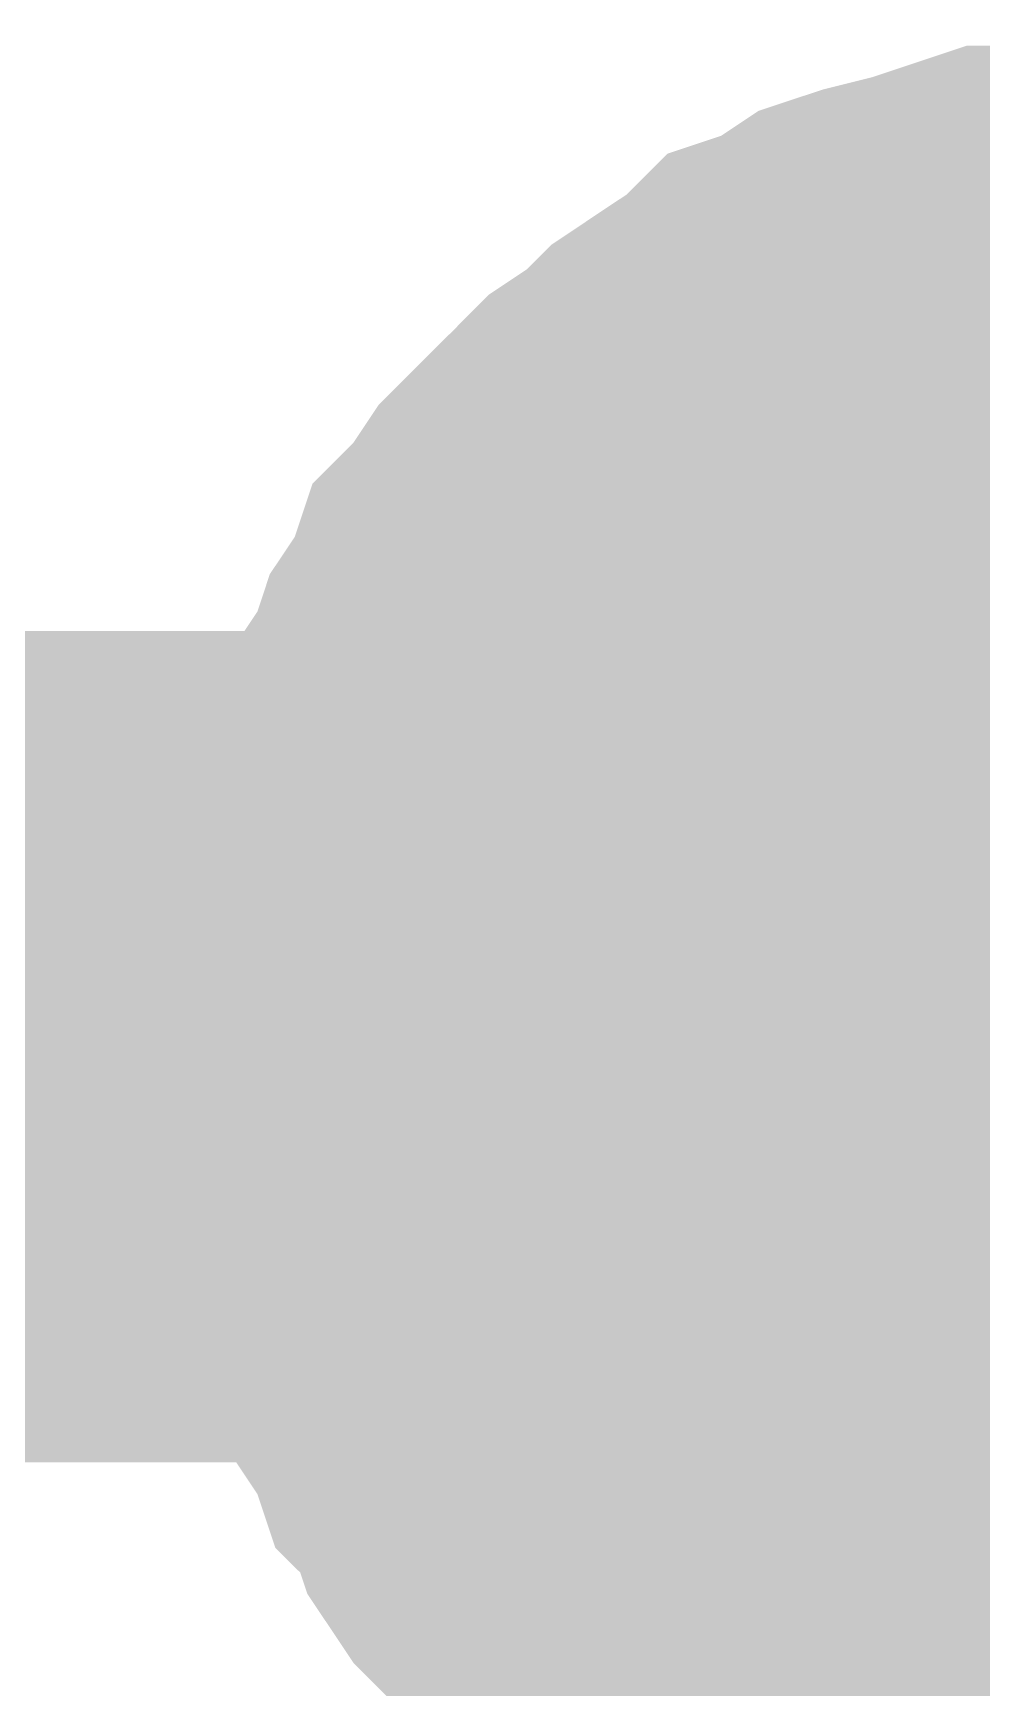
# Model space of a CAD drawing. Header units: inches. Extents: x 0 to 841, y 0 to 594.
# Drawn here: x 111.502 to 112.357, y 364.417 to 365.909 of the extents above; entities that cross this region are included whole.
import ezdxf

# ---------------------------------------------------------------- set-up
doc = ezdxf.new("R2010")
doc.units = ezdxf.units.IN
doc.layers.add('Sheet', color=255, linetype='Continuous')

msp = doc.modelspace()

# ---------------------------------------------------------------- linework, layer by layer
at = {"layer": 'Sheet'}
for points in [[(111.7613, 364.9951, 0.2997, 0.2997, 0), (111.7613, 365.0288, 0.2997, 0.2997, 0), (111.7613, 365.0737, 0.2997, 0.2997, 0), (111.7725, 365.1074, 0.2997, 0.2997, 0), (111.7725, 365.1523, 0.2997, 0.2997, 0), (111.7837, 365.186, 0.2997, 0.2997, 0), (111.795, 365.2197, 0.2997, 0.2997, 0), (111.8062, 365.2534, 0.2997, 0.2997, 0), (111.8174, 365.2871, 0.2997, 0.2997, 0), (111.8399, 365.3208, 0.2997, 0.2997, 0), (111.8511, 365.3545, 0.2997, 0.2997, 0), (111.8736, 365.3882, 0.2997, 0.2997, 0), (111.8848, 365.4218, 0.2997, 0.2997, 0), (111.9073, 365.4443, 0.2997, 0.2997, 0), (111.9297, 365.478, 0.2997, 0.2997, 0), (111.9634, 365.5117, 0.2997, 0.2997, 0), (111.9859, 365.5341, 0.2997, 0.2997, 0), (112.0083, 365.5566, 0.2997, 0.2997, 0), (112.042, 365.5791, 0.2997, 0.2997, 0), (112.0645, 365.6015, 0.2997, 0.2997, 0), (112.0981, 365.624, 0.2997, 0.2997, 0), (112.1318, 365.6464, 0.2997, 0.2997, 0), (112.1543, 365.6689, 0.2997, 0.2997, 0), (112.188, 365.6801, 0.2997, 0.2997, 0), (112.2217, 365.7026, 0.2997, 0.2997, 0), (112.2554, 365.7138, 0.2997, 0.2997, 0), (112.3003, 365.725, 0.2997, 0.2997, 0), (112.334, 365.7363, 0.2997, 0.2997, 0), (112.3676, 365.7475, 0.2997, 0.2997, 0), (112.4126, 365.7475, 0.2997, 0.2997, 0), (112.4462, 365.7587, 0.2997, 0.2997, 0), (112.4799, 365.7587, 0.2997, 0.2997, 0), (112.5248, 365.7587, 0.2997, 0.2997, 0)], [(111.7613, 364.9951, 0.2997, 0.2997, 0), (111.7613, 365.0288, 0.2997, 0.2997, 0), (111.7613, 365.0737, 0.2997, 0.2997, 0), (111.7725, 365.1074, 0.2997, 0.2997, 0), (111.7725, 365.1523, 0.2997, 0.2997, 0), (111.7837, 365.186, 0.2997, 0.2997, 0), (111.795, 365.2197, 0.2997, 0.2997, 0), (111.8062, 365.2534, 0.2997, 0.2997, 0), (111.8174, 365.2871, 0.2997, 0.2997, 0), (111.8399, 365.3208, 0.2997, 0.2997, 0), (111.8511, 365.3545, 0.2997, 0.2997, 0), (111.8736, 365.3882, 0.2997, 0.2997, 0), (111.8848, 365.4218, 0.2997, 0.2997, 0), (111.9073, 365.4443, 0.2997, 0.2997, 0), (111.9297, 365.478, 0.2997, 0.2997, 0), (111.9634, 365.5117, 0.2997, 0.2997, 0), (111.9859, 365.5341, 0.2997, 0.2997, 0), (112.0083, 365.5566, 0.2997, 0.2997, 0), (112.042, 365.5791, 0.2997, 0.2997, 0), (112.0645, 365.6015, 0.2997, 0.2997, 0), (112.0981, 365.624, 0.2997, 0.2997, 0), (112.1318, 365.6464, 0.2997, 0.2997, 0), (112.1543, 365.6689, 0.2997, 0.2997, 0), (112.188, 365.6801, 0.2997, 0.2997, 0), (112.2217, 365.7026, 0.2997, 0.2997, 0), (112.2554, 365.7138, 0.2997, 0.2997, 0), (112.3003, 365.725, 0.2997, 0.2997, 0), (112.334, 365.7363, 0.2997, 0.2997, 0), (112.3676, 365.7475, 0.2997, 0.2997, 0), (112.4126, 365.7475, 0.2997, 0.2997, 0), (112.4462, 365.7587, 0.2997, 0.2997, 0), (112.4799, 365.7587, 0.2997, 0.2997, 0), (112.5248, 365.7587, 0.2997, 0.2997, 0)], [(111.7613, 364.9951, 0.2997, 0.2997, 0), (111.7613, 365.0288, 0.2997, 0.2997, 0), (111.7613, 365.0737, 0.2997, 0.2997, 0), (111.7725, 365.1074, 0.2997, 0.2997, 0), (111.7725, 365.1523, 0.2997, 0.2997, 0), (111.7837, 365.186, 0.2997, 0.2997, 0), (111.795, 365.2197, 0.2997, 0.2997, 0), (111.8062, 365.2534, 0.2997, 0.2997, 0), (111.8174, 365.2871, 0.2997, 0.2997, 0), (111.8399, 365.3208, 0.2997, 0.2997, 0), (111.8511, 365.3545, 0.2997, 0.2997, 0), (111.8736, 365.3882, 0.2997, 0.2997, 0), (111.8848, 365.4218, 0.2997, 0.2997, 0), (111.9073, 365.4443, 0.2997, 0.2997, 0), (111.9297, 365.478, 0.2997, 0.2997, 0), (111.9634, 365.5117, 0.2997, 0.2997, 0), (111.9859, 365.5341, 0.2997, 0.2997, 0), (112.0083, 365.5566, 0.2997, 0.2997, 0), (112.042, 365.5791, 0.2997, 0.2997, 0), (112.0645, 365.6015, 0.2997, 0.2997, 0), (112.0981, 365.624, 0.2997, 0.2997, 0), (112.1318, 365.6464, 0.2997, 0.2997, 0), (112.1543, 365.6689, 0.2997, 0.2997, 0), (112.188, 365.6801, 0.2997, 0.2997, 0), (112.2217, 365.7026, 0.2997, 0.2997, 0), (112.2554, 365.7138, 0.2997, 0.2997, 0), (112.3003, 365.725, 0.2997, 0.2997, 0), (112.334, 365.7363, 0.2997, 0.2997, 0), (112.3676, 365.7475, 0.2997, 0.2997, 0), (112.4126, 365.7475, 0.2997, 0.2997, 0), (112.4462, 365.7587, 0.2997, 0.2997, 0), (112.4799, 365.7587, 0.2997, 0.2997, 0), (112.5248, 365.7587, 0.2997, 0.2997, 0)], [(111.7613, 364.9951, 0.0991, 0.0991, 0), (111.7613, 365.0288, 0.0991, 0.0991, 0), (111.7613, 365.0737, 0.0991, 0.0991, 0), (111.7725, 365.1074, 0.0991, 0.0991, 0), (111.7725, 365.1523, 0.0991, 0.0991, 0), (111.7837, 365.186, 0.0991, 0.0991, 0), (111.795, 365.2197, 0.0991, 0.0991, 0), (111.8062, 365.2534, 0.0991, 0.0991, 0), (111.8174, 365.2871, 0.0991, 0.0991, 0), (111.8399, 365.3208, 0.0991, 0.0991, 0), (111.8511, 365.3545, 0.0991, 0.0991, 0), (111.8736, 365.3882, 0.0991, 0.0991, 0), (111.8848, 365.4218, 0.0991, 0.0991, 0), (111.9073, 365.4443, 0.0991, 0.0991, 0), (111.9297, 365.478, 0.0991, 0.0991, 0), (111.9634, 365.5117, 0.0991, 0.0991, 0), (111.9859, 365.5341, 0.0991, 0.0991, 0), (112.0083, 365.5566, 0.0991, 0.0991, 0), (112.042, 365.5791, 0.0991, 0.0991, 0), (112.0645, 365.6015, 0.0991, 0.0991, 0), (112.0981, 365.624, 0.0991, 0.0991, 0), (112.1318, 365.6464, 0.0991, 0.0991, 0), (112.1543, 365.6689, 0.0991, 0.0991, 0), (112.188, 365.6801, 0.0991, 0.0991, 0), (112.2217, 365.7026, 0.0991, 0.0991, 0), (112.2554, 365.7138, 0.0991, 0.0991, 0), (112.3003, 365.725, 0.0991, 0.0991, 0), (112.334, 365.7363, 0.0991, 0.0991, 0), (112.3676, 365.7475, 0.0991, 0.0991, 0), (112.4126, 365.7475, 0.0991, 0.0991, 0)], [(111.7613, 364.9951, 0.0991, 0.0991, 0), (111.7613, 365.0288, 0.0991, 0.0991, 0), (111.7613, 365.0737, 0.0991, 0.0991, 0), (111.7725, 365.1074, 0.0991, 0.0991, 0), (111.7725, 365.1523, 0.0991, 0.0991, 0), (111.7837, 365.186, 0.0991, 0.0991, 0), (111.795, 365.2197, 0.0991, 0.0991, 0), (111.8062, 365.2534, 0.0991, 0.0991, 0), (111.8174, 365.2871, 0.0991, 0.0991, 0), (111.8399, 365.3208, 0.0991, 0.0991, 0), (111.8511, 365.3545, 0.0991, 0.0991, 0), (111.8736, 365.3882, 0.0991, 0.0991, 0), (111.8848, 365.4218, 0.0991, 0.0991, 0), (111.9073, 365.4443, 0.0991, 0.0991, 0), (111.9297, 365.478, 0.0991, 0.0991, 0), (111.9634, 365.5117, 0.0991, 0.0991, 0), (111.9859, 365.5341, 0.0991, 0.0991, 0), (112.0083, 365.5566, 0.0991, 0.0991, 0), (112.042, 365.5791, 0.0991, 0.0991, 0), (112.0645, 365.6015, 0.0991, 0.0991, 0), (112.0981, 365.624, 0.0991, 0.0991, 0), (112.1318, 365.6464, 0.0991, 0.0991, 0), (112.1543, 365.6689, 0.0991, 0.0991, 0), (112.188, 365.6801, 0.0991, 0.0991, 0), (112.2217, 365.7026, 0.0991, 0.0991, 0), (112.2554, 365.7138, 0.0991, 0.0991, 0), (112.3003, 365.725, 0.0991, 0.0991, 0), (112.334, 365.7363, 0.0991, 0.0991, 0), (112.3676, 365.7475, 0.0991, 0.0991, 0), (112.4126, 365.7475, 0.0991, 0.0991, 0)], [(111.7613, 364.9951, 0.0991, 0.0991, 0), (111.7613, 365.0288, 0.0991, 0.0991, 0), (111.7613, 365.0737, 0.0991, 0.0991, 0), (111.7725, 365.1074, 0.0991, 0.0991, 0), (111.7725, 365.1523, 0.0991, 0.0991, 0), (111.7837, 365.186, 0.0991, 0.0991, 0), (111.795, 365.2197, 0.0991, 0.0991, 0), (111.8062, 365.2534, 0.0991, 0.0991, 0), (111.8174, 365.2871, 0.0991, 0.0991, 0), (111.8399, 365.3208, 0.0991, 0.0991, 0), (111.8511, 365.3545, 0.0991, 0.0991, 0), (111.8736, 365.3882, 0.0991, 0.0991, 0), (111.8848, 365.4218, 0.0991, 0.0991, 0), (111.9073, 365.4443, 0.0991, 0.0991, 0), (111.9297, 365.478, 0.0991, 0.0991, 0), (111.9634, 365.5117, 0.0991, 0.0991, 0), (111.9859, 365.5341, 0.0991, 0.0991, 0), (112.0083, 365.5566, 0.0991, 0.0991, 0), (112.042, 365.5791, 0.0991, 0.0991, 0), (112.0645, 365.6015, 0.0991, 0.0991, 0), (112.0981, 365.624, 0.0991, 0.0991, 0), (112.1318, 365.6464, 0.0991, 0.0991, 0), (112.1543, 365.6689, 0.0991, 0.0991, 0), (112.188, 365.6801, 0.0991, 0.0991, 0), (112.2217, 365.7026, 0.0991, 0.0991, 0), (112.2554, 365.7138, 0.0991, 0.0991, 0), (112.3003, 365.725, 0.0991, 0.0991, 0), (112.334, 365.7363, 0.0991, 0.0991, 0), (112.3676, 365.7475, 0.0991, 0.0991, 0), (112.4126, 365.7475, 0.0991, 0.0991, 0)], [(112.0195, 364.9951, 0.2997, 0.2997, 0), (112.0195, 365.0176, 0.2997, 0.2997, 0), (112.0195, 365.0513, 0.2997, 0.2997, 0), (112.0308, 365.0737, 0.2997, 0.2997, 0), (112.0308, 365.0962, 0.2997, 0.2997, 0), (112.0308, 365.1186, 0.2997, 0.2997, 0), (112.042, 365.1411, 0.2997, 0.2997, 0), (112.0532, 365.1748, 0.2997, 0.2997, 0), (112.0645, 365.1973, 0.2997, 0.2997, 0), (112.0645, 365.2197, 0.2997, 0.2997, 0), (112.0757, 365.2422, 0.2997, 0.2997, 0), (112.0869, 365.2534, 0.2997, 0.2997, 0), (112.1094, 365.2759, 0.2997, 0.2997, 0), (112.1206, 365.2983, 0.2997, 0.2997, 0), (112.1318, 365.3208, 0.2997, 0.2997, 0), (112.1543, 365.332, 0.2997, 0.2997, 0), (112.1655, 365.3545, 0.2997, 0.2997, 0), (112.188, 365.3657, 0.2997, 0.2997, 0), (112.1992, 365.3882, 0.2997, 0.2997, 0), (112.2217, 365.3994, 0.2997, 0.2997, 0), (112.2441, 365.4106, 0.2997, 0.2997, 0), (112.2666, 365.4331, 0.2997, 0.2997, 0), (112.2778, 365.4443, 0.2997, 0.2997, 0), (112.3003, 365.4555, 0.2997, 0.2997, 0), (112.3227, 365.4555, 0.2997, 0.2997, 0), (112.3452, 365.4668, 0.2997, 0.2997, 0), (112.3789, 365.478, 0.2997, 0.2997, 0), (112.4013, 365.4892, 0.2997, 0.2997, 0), (112.4238, 365.4892, 0.2997, 0.2997, 0), (112.4462, 365.4892, 0.2997, 0.2997, 0), (112.4687, 365.5005, 0.2997, 0.2997, 0), (112.5024, 365.5005, 0.2997, 0.2997, 0), (112.5248, 365.5005, 0.2997, 0.2997, 0)], [(112.0195, 364.9951, 0.2997, 0.2997, 0), (112.0195, 365.0176, 0.2997, 0.2997, 0), (112.0195, 365.0513, 0.2997, 0.2997, 0), (112.0308, 365.0737, 0.2997, 0.2997, 0), (112.0308, 365.0962, 0.2997, 0.2997, 0), (112.0308, 365.1186, 0.2997, 0.2997, 0), (112.042, 365.1411, 0.2997, 0.2997, 0), (112.0532, 365.1748, 0.2997, 0.2997, 0), (112.0645, 365.1973, 0.2997, 0.2997, 0), (112.0645, 365.2197, 0.2997, 0.2997, 0), (112.0757, 365.2422, 0.2997, 0.2997, 0), (112.0869, 365.2534, 0.2997, 0.2997, 0), (112.1094, 365.2759, 0.2997, 0.2997, 0), (112.1206, 365.2983, 0.2997, 0.2997, 0), (112.1318, 365.3208, 0.2997, 0.2997, 0), (112.1543, 365.332, 0.2997, 0.2997, 0), (112.1655, 365.3545, 0.2997, 0.2997, 0), (112.188, 365.3657, 0.2997, 0.2997, 0), (112.1992, 365.3882, 0.2997, 0.2997, 0), (112.2217, 365.3994, 0.2997, 0.2997, 0), (112.2441, 365.4106, 0.2997, 0.2997, 0), (112.2666, 365.4331, 0.2997, 0.2997, 0), (112.2778, 365.4443, 0.2997, 0.2997, 0), (112.3003, 365.4555, 0.2997, 0.2997, 0), (112.3227, 365.4555, 0.2997, 0.2997, 0), (112.3452, 365.4668, 0.2997, 0.2997, 0), (112.3789, 365.478, 0.2997, 0.2997, 0), (112.4013, 365.4892, 0.2997, 0.2997, 0), (112.4238, 365.4892, 0.2997, 0.2997, 0), (112.4462, 365.4892, 0.2997, 0.2997, 0), (112.4687, 365.5005, 0.2997, 0.2997, 0), (112.5024, 365.5005, 0.2997, 0.2997, 0), (112.5248, 365.5005, 0.2997, 0.2997, 0)], [(112.0195, 364.9951, 0.0991, 0.0991, 0), (112.0195, 365.0176, 0.0991, 0.0991, 0), (112.0195, 365.0513, 0.0991, 0.0991, 0), (112.0308, 365.0737, 0.0991, 0.0991, 0), (112.0308, 365.0962, 0.0991, 0.0991, 0), (112.0308, 365.1186, 0.0991, 0.0991, 0), (112.042, 365.1411, 0.0991, 0.0991, 0), (112.0532, 365.1748, 0.0991, 0.0991, 0), (112.0645, 365.1973, 0.0991, 0.0991, 0), (112.0645, 365.2197, 0.0991, 0.0991, 0), (112.0757, 365.2422, 0.0991, 0.0991, 0), (112.0869, 365.2534, 0.0991, 0.0991, 0), (112.1094, 365.2759, 0.0991, 0.0991, 0), (112.1206, 365.2983, 0.0991, 0.0991, 0), (112.1318, 365.3208, 0.0991, 0.0991, 0), (112.1543, 365.332, 0.0991, 0.0991, 0), (112.1655, 365.3545, 0.0991, 0.0991, 0), (112.188, 365.3657, 0.0991, 0.0991, 0), (112.1992, 365.3882, 0.0991, 0.0991, 0), (112.2217, 365.3994, 0.0991, 0.0991, 0), (112.2441, 365.4106, 0.0991, 0.0991, 0), (112.2666, 365.4331, 0.0991, 0.0991, 0), (112.2778, 365.4443, 0.0991, 0.0991, 0), (112.3003, 365.4555, 0.0991, 0.0991, 0), (112.3227, 365.4555, 0.0991, 0.0991, 0), (112.3452, 365.4668, 0.0991, 0.0991, 0), (112.3789, 365.478, 0.0991, 0.0991, 0), (112.4013, 365.4892, 0.0991, 0.0991, 0), (112.4238, 365.4892, 0.0991, 0.0991, 0)], [(112.0195, 364.9951, 0.0991, 0.0991, 0), (112.0195, 365.0176, 0.0991, 0.0991, 0), (112.0195, 365.0513, 0.0991, 0.0991, 0), (112.0308, 365.0737, 0.0991, 0.0991, 0), (112.0308, 365.0962, 0.0991, 0.0991, 0), (112.0308, 365.1186, 0.0991, 0.0991, 0), (112.042, 365.1411, 0.0991, 0.0991, 0), (112.0532, 365.1748, 0.0991, 0.0991, 0), (112.0645, 365.1973, 0.0991, 0.0991, 0), (112.0645, 365.2197, 0.0991, 0.0991, 0), (112.0757, 365.2422, 0.0991, 0.0991, 0), (112.0869, 365.2534, 0.0991, 0.0991, 0), (112.1094, 365.2759, 0.0991, 0.0991, 0), (112.1206, 365.2983, 0.0991, 0.0991, 0), (112.1318, 365.3208, 0.0991, 0.0991, 0), (112.1543, 365.332, 0.0991, 0.0991, 0), (112.1655, 365.3545, 0.0991, 0.0991, 0), (112.188, 365.3657, 0.0991, 0.0991, 0), (112.1992, 365.3882, 0.0991, 0.0991, 0), (112.2217, 365.3994, 0.0991, 0.0991, 0), (112.2441, 365.4106, 0.0991, 0.0991, 0), (112.2666, 365.4331, 0.0991, 0.0991, 0), (112.2778, 365.4443, 0.0991, 0.0991, 0), (112.3003, 365.4555, 0.0991, 0.0991, 0), (112.3227, 365.4555, 0.0991, 0.0991, 0), (112.3452, 365.4668, 0.0991, 0.0991, 0), (112.3789, 365.478, 0.0991, 0.0991, 0), (112.4013, 365.4892, 0.0991, 0.0991, 0), (112.4238, 365.4892, 0.0991, 0.0991, 0)], [(97.523, 364.9951, 0.7493, 0.7493, 0), (112.5248, 364.9951, 0.7493, 0.7493, 0), (112.5248, 362.4909, 0.7493, 0.7493, 0)], [(117.5217, 364.9951, 0.7493, 0.7493, 0), (112.5248, 364.9951, 0.7493, 0.7493, 0)], [(112.3003, 364.2652, 0.2997, 0.2997, 0), (112.2554, 364.2764, 0.2997, 0.2997, 0), (112.2217, 364.2877, 0.2997, 0.2997, 0), (112.188, 364.3101, 0.2997, 0.2997, 0), (112.1543, 364.3213, 0.2997, 0.2997, 0), (112.1318, 364.3438, 0.2997, 0.2997, 0), (112.0981, 364.355, 0.2997, 0.2997, 0), (112.0645, 364.3775, 0.2997, 0.2997, 0), (112.042, 364.4, 0.2997, 0.2997, 0), (112.0083, 364.4336, 0.2997, 0.2997, 0), (111.9859, 364.4561, 0.2997, 0.2997, 0), (111.9634, 364.4786, 0.2997, 0.2997, 0), (111.9297, 364.5123, 0.2997, 0.2997, 0), (111.9073, 364.5347, 0.2997, 0.2997, 0), (111.8848, 364.5684, 0.2997, 0.2997, 0), (111.8736, 364.6021, 0.2997, 0.2997, 0), (111.8511, 364.6245, 0.2997, 0.2997, 0), (111.8399, 364.6582, 0.2997, 0.2997, 0), (111.8174, 364.6919, 0.2997, 0.2997, 0), (111.8062, 364.7256, 0.2997, 0.2997, 0), (111.795, 364.7705, 0.2997, 0.2997, 0), (111.7837, 364.8042, 0.2997, 0.2997, 0), (111.7725, 364.8379, 0.2997, 0.2997, 0), (111.7725, 364.8828, 0.2997, 0.2997, 0), (111.7613, 364.9165, 0.2997, 0.2997, 0), (111.7613, 364.9502, 0.2997, 0.2997, 0), (111.7613, 364.9951, 0.2997, 0.2997, 0)], [(111.7613, 364.9951, 0.2997, 0.2997, 0), (111.7613, 364.9951, 0.2997, 0.2997, 0)], [(112.3003, 364.2652, 0.2997, 0.2997, 0), (112.2554, 364.2764, 0.2997, 0.2997, 0), (112.2217, 364.2877, 0.2997, 0.2997, 0), (112.188, 364.3101, 0.2997, 0.2997, 0), (112.1543, 364.3213, 0.2997, 0.2997, 0), (112.1318, 364.3438, 0.2997, 0.2997, 0), (112.0981, 364.355, 0.2997, 0.2997, 0), (112.0645, 364.3775, 0.2997, 0.2997, 0), (112.042, 364.4, 0.2997, 0.2997, 0), (112.0083, 364.4336, 0.2997, 0.2997, 0), (111.9859, 364.4561, 0.2997, 0.2997, 0), (111.9634, 364.4786, 0.2997, 0.2997, 0), (111.9297, 364.5123, 0.2997, 0.2997, 0), (111.9073, 364.5347, 0.2997, 0.2997, 0), (111.8848, 364.5684, 0.2997, 0.2997, 0), (111.8736, 364.6021, 0.2997, 0.2997, 0), (111.8511, 364.6245, 0.2997, 0.2997, 0), (111.8399, 364.6582, 0.2997, 0.2997, 0), (111.8174, 364.6919, 0.2997, 0.2997, 0), (111.8062, 364.7256, 0.2997, 0.2997, 0), (111.795, 364.7705, 0.2997, 0.2997, 0), (111.7837, 364.8042, 0.2997, 0.2997, 0), (111.7725, 364.8379, 0.2997, 0.2997, 0), (111.7725, 364.8828, 0.2997, 0.2997, 0), (111.7613, 364.9165, 0.2997, 0.2997, 0), (111.7613, 364.9502, 0.2997, 0.2997, 0), (111.7613, 364.9951, 0.2997, 0.2997, 0)], [(111.7613, 364.9951, 0.2997, 0.2997, 0), (111.7613, 364.9951, 0.2997, 0.2997, 0)], [(112.3003, 364.2652, 0.2997, 0.2997, 0), (112.2554, 364.2764, 0.2997, 0.2997, 0), (112.2217, 364.2877, 0.2997, 0.2997, 0), (112.188, 364.3101, 0.2997, 0.2997, 0), (112.1543, 364.3213, 0.2997, 0.2997, 0), (112.1318, 364.3438, 0.2997, 0.2997, 0), (112.0981, 364.355, 0.2997, 0.2997, 0), (112.0645, 364.3775, 0.2997, 0.2997, 0), (112.042, 364.4, 0.2997, 0.2997, 0), (112.0083, 364.4336, 0.2997, 0.2997, 0), (111.9859, 364.4561, 0.2997, 0.2997, 0), (111.9634, 364.4786, 0.2997, 0.2997, 0), (111.9297, 364.5123, 0.2997, 0.2997, 0), (111.9073, 364.5347, 0.2997, 0.2997, 0), (111.8848, 364.5684, 0.2997, 0.2997, 0), (111.8736, 364.6021, 0.2997, 0.2997, 0), (111.8511, 364.6245, 0.2997, 0.2997, 0), (111.8399, 364.6582, 0.2997, 0.2997, 0), (111.8174, 364.6919, 0.2997, 0.2997, 0), (111.8062, 364.7256, 0.2997, 0.2997, 0), (111.795, 364.7705, 0.2997, 0.2997, 0), (111.7837, 364.8042, 0.2997, 0.2997, 0), (111.7725, 364.8379, 0.2997, 0.2997, 0), (111.7725, 364.8828, 0.2997, 0.2997, 0), (111.7613, 364.9165, 0.2997, 0.2997, 0), (111.7613, 364.9502, 0.2997, 0.2997, 0), (111.7613, 364.9951, 0.2997, 0.2997, 0)], [(111.7613, 364.9951, 0.2997, 0.2997, 0), (111.7613, 364.9951, 0.2997, 0.2997, 0)], [(112.5248, 364.4898, 0.2997, 0.2997, 0), (112.5024, 364.4898, 0.2997, 0.2997, 0), (112.4687, 364.4898, 0.2997, 0.2997, 0), (112.4462, 364.501, 0.2997, 0.2997, 0), (112.4238, 364.501, 0.2997, 0.2997, 0), (112.4013, 364.501, 0.2997, 0.2997, 0), (112.3789, 364.5123, 0.2997, 0.2997, 0), (112.3452, 364.5235, 0.2997, 0.2997, 0), (112.3227, 364.5347, 0.2997, 0.2997, 0), (112.3003, 364.5347, 0.2997, 0.2997, 0), (112.2778, 364.5459, 0.2997, 0.2997, 0), (112.2666, 364.5572, 0.2997, 0.2997, 0), (112.2441, 364.5796, 0.2997, 0.2997, 0), (112.2217, 364.5909, 0.2997, 0.2997, 0), (112.1992, 364.6021, 0.2997, 0.2997, 0), (112.188, 364.6245, 0.2997, 0.2997, 0), (112.1655, 364.6358, 0.2997, 0.2997, 0), (112.1543, 364.6582, 0.2997, 0.2997, 0), (112.1318, 364.6695, 0.2997, 0.2997, 0), (112.1206, 364.6919, 0.2997, 0.2997, 0), (112.1094, 364.7144, 0.2997, 0.2997, 0), (112.0869, 364.7368, 0.2997, 0.2997, 0), (112.0757, 364.7481, 0.2997, 0.2997, 0), (112.0645, 364.7705, 0.2997, 0.2997, 0), (112.0645, 364.793, 0.2997, 0.2997, 0), (112.0532, 364.8154, 0.2997, 0.2997, 0), (112.042, 364.8491, 0.2997, 0.2997, 0), (112.0308, 364.8716, 0.2997, 0.2997, 0), (112.0308, 364.8941, 0.2997, 0.2997, 0), (112.0308, 364.9165, 0.2997, 0.2997, 0), (112.0195, 364.939, 0.2997, 0.2997, 0), (112.0195, 364.9727, 0.2997, 0.2997, 0), (112.0195, 364.9951, 0.2997, 0.2997, 0)], [(112.0195, 364.9951, 0.2997, 0.2997, 0), (112.0195, 364.9951, 0.2997, 0.2997, 0)], [(112.5248, 364.4898, 0.2997, 0.2997, 0), (112.5024, 364.4898, 0.2997, 0.2997, 0), (112.4687, 364.4898, 0.2997, 0.2997, 0), (112.4462, 364.501, 0.2997, 0.2997, 0), (112.4238, 364.501, 0.2997, 0.2997, 0), (112.4013, 364.501, 0.2997, 0.2997, 0), (112.3789, 364.5123, 0.2997, 0.2997, 0), (112.3452, 364.5235, 0.2997, 0.2997, 0), (112.3227, 364.5347, 0.2997, 0.2997, 0), (112.3003, 364.5347, 0.2997, 0.2997, 0), (112.2778, 364.5459, 0.2997, 0.2997, 0), (112.2666, 364.5572, 0.2997, 0.2997, 0), (112.2441, 364.5796, 0.2997, 0.2997, 0), (112.2217, 364.5909, 0.2997, 0.2997, 0), (112.1992, 364.6021, 0.2997, 0.2997, 0), (112.188, 364.6245, 0.2997, 0.2997, 0), (112.1655, 364.6358, 0.2997, 0.2997, 0), (112.1543, 364.6582, 0.2997, 0.2997, 0), (112.1318, 364.6695, 0.2997, 0.2997, 0), (112.1206, 364.6919, 0.2997, 0.2997, 0), (112.1094, 364.7144, 0.2997, 0.2997, 0), (112.0869, 364.7368, 0.2997, 0.2997, 0), (112.0757, 364.7481, 0.2997, 0.2997, 0), (112.0645, 364.7705, 0.2997, 0.2997, 0), (112.0645, 364.793, 0.2997, 0.2997, 0), (112.0532, 364.8154, 0.2997, 0.2997, 0), (112.042, 364.8491, 0.2997, 0.2997, 0), (112.0308, 364.8716, 0.2997, 0.2997, 0), (112.0308, 364.8941, 0.2997, 0.2997, 0), (112.0308, 364.9165, 0.2997, 0.2997, 0), (112.0195, 364.939, 0.2997, 0.2997, 0), (112.0195, 364.9727, 0.2997, 0.2997, 0), (112.0195, 364.9951, 0.2997, 0.2997, 0)], [(112.0195, 364.9951, 0.2997, 0.2997, 0), (112.0195, 364.9951, 0.2997, 0.2997, 0)], [(112.0981, 364.355, 0.0991, 0.0991, 0), (112.0645, 364.3775, 0.0991, 0.0991, 0), (112.042, 364.4, 0.0991, 0.0991, 0), (112.0083, 364.4336, 0.0991, 0.0991, 0), (111.9859, 364.4561, 0.0991, 0.0991, 0), (111.9634, 364.4786, 0.0991, 0.0991, 0), (111.9297, 364.5123, 0.0991, 0.0991, 0), (111.9073, 364.5347, 0.0991, 0.0991, 0), (111.8848, 364.5684, 0.0991, 0.0991, 0), (111.8736, 364.6021, 0.0991, 0.0991, 0), (111.8511, 364.6245, 0.0991, 0.0991, 0), (111.8399, 364.6582, 0.0991, 0.0991, 0), (111.8174, 364.6919, 0.0991, 0.0991, 0), (111.8062, 364.7256, 0.0991, 0.0991, 0), (111.795, 364.7705, 0.0991, 0.0991, 0), (111.7837, 364.8042, 0.0991, 0.0991, 0), (111.7725, 364.8379, 0.0991, 0.0991, 0), (111.7725, 364.8828, 0.0991, 0.0991, 0), (111.7613, 364.9165, 0.0991, 0.0991, 0), (111.7613, 364.9502, 0.0991, 0.0991, 0), (111.7613, 364.9951, 0.0991, 0.0991, 0)], [(111.7613, 364.9951, 0.0991, 0.0991, 0), (111.7613, 364.9951, 0.0991, 0.0991, 0)], [(112.0981, 364.355, 0.0991, 0.0991, 0), (112.0645, 364.3775, 0.0991, 0.0991, 0), (112.042, 364.4, 0.0991, 0.0991, 0), (112.0083, 364.4336, 0.0991, 0.0991, 0), (111.9859, 364.4561, 0.0991, 0.0991, 0), (111.9634, 364.4786, 0.0991, 0.0991, 0), (111.9297, 364.5123, 0.0991, 0.0991, 0), (111.9073, 364.5347, 0.0991, 0.0991, 0), (111.8848, 364.5684, 0.0991, 0.0991, 0), (111.8736, 364.6021, 0.0991, 0.0991, 0), (111.8511, 364.6245, 0.0991, 0.0991, 0), (111.8399, 364.6582, 0.0991, 0.0991, 0), (111.8174, 364.6919, 0.0991, 0.0991, 0), (111.8062, 364.7256, 0.0991, 0.0991, 0), (111.795, 364.7705, 0.0991, 0.0991, 0), (111.7837, 364.8042, 0.0991, 0.0991, 0), (111.7725, 364.8379, 0.0991, 0.0991, 0), (111.7725, 364.8828, 0.0991, 0.0991, 0), (111.7613, 364.9165, 0.0991, 0.0991, 0), (111.7613, 364.9502, 0.0991, 0.0991, 0), (111.7613, 364.9951, 0.0991, 0.0991, 0)], [(111.7613, 364.9951, 0.0991, 0.0991, 0), (111.7613, 364.9951, 0.0991, 0.0991, 0)], [(112.0981, 364.355, 0.0991, 0.0991, 0), (112.0645, 364.3775, 0.0991, 0.0991, 0), (112.042, 364.4, 0.0991, 0.0991, 0), (112.0083, 364.4336, 0.0991, 0.0991, 0), (111.9859, 364.4561, 0.0991, 0.0991, 0), (111.9634, 364.4786, 0.0991, 0.0991, 0), (111.9297, 364.5123, 0.0991, 0.0991, 0), (111.9073, 364.5347, 0.0991, 0.0991, 0), (111.8848, 364.5684, 0.0991, 0.0991, 0), (111.8736, 364.6021, 0.0991, 0.0991, 0), (111.8511, 364.6245, 0.0991, 0.0991, 0), (111.8399, 364.6582, 0.0991, 0.0991, 0), (111.8174, 364.6919, 0.0991, 0.0991, 0), (111.8062, 364.7256, 0.0991, 0.0991, 0), (111.795, 364.7705, 0.0991, 0.0991, 0), (111.7837, 364.8042, 0.0991, 0.0991, 0), (111.7725, 364.8379, 0.0991, 0.0991, 0), (111.7725, 364.8828, 0.0991, 0.0991, 0), (111.7613, 364.9165, 0.0991, 0.0991, 0), (111.7613, 364.9502, 0.0991, 0.0991, 0), (111.7613, 364.9951, 0.0991, 0.0991, 0)], [(111.7613, 364.9951, 0.0991, 0.0991, 0), (111.7613, 364.9951, 0.0991, 0.0991, 0)], [(112.4238, 364.501, 0.0991, 0.0991, 0), (112.4013, 364.501, 0.0991, 0.0991, 0), (112.3789, 364.5123, 0.0991, 0.0991, 0), (112.3452, 364.5235, 0.0991, 0.0991, 0), (112.3227, 364.5347, 0.0991, 0.0991, 0), (112.3003, 364.5347, 0.0991, 0.0991, 0), (112.2778, 364.5459, 0.0991, 0.0991, 0), (112.2666, 364.5572, 0.0991, 0.0991, 0), (112.2441, 364.5796, 0.0991, 0.0991, 0), (112.2217, 364.5909, 0.0991, 0.0991, 0), (112.1992, 364.6021, 0.0991, 0.0991, 0), (112.188, 364.6245, 0.0991, 0.0991, 0), (112.1655, 364.6358, 0.0991, 0.0991, 0), (112.1543, 364.6582, 0.0991, 0.0991, 0), (112.1318, 364.6695, 0.0991, 0.0991, 0), (112.1206, 364.6919, 0.0991, 0.0991, 0), (112.1094, 364.7144, 0.0991, 0.0991, 0), (112.0869, 364.7368, 0.0991, 0.0991, 0), (112.0757, 364.7481, 0.0991, 0.0991, 0), (112.0645, 364.7705, 0.0991, 0.0991, 0), (112.0645, 364.793, 0.0991, 0.0991, 0), (112.0532, 364.8154, 0.0991, 0.0991, 0), (112.042, 364.8491, 0.0991, 0.0991, 0), (112.0308, 364.8716, 0.0991, 0.0991, 0), (112.0308, 364.8941, 0.0991, 0.0991, 0), (112.0308, 364.9165, 0.0991, 0.0991, 0), (112.0195, 364.939, 0.0991, 0.0991, 0), (112.0195, 364.9727, 0.0991, 0.0991, 0), (112.0195, 364.9951, 0.0991, 0.0991, 0)], [(112.0195, 364.9951, 0.0991, 0.0991, 0), (112.0195, 364.9951, 0.0991, 0.0991, 0)], [(112.4238, 364.501, 0.0991, 0.0991, 0), (112.4013, 364.501, 0.0991, 0.0991, 0), (112.3789, 364.5123, 0.0991, 0.0991, 0), (112.3452, 364.5235, 0.0991, 0.0991, 0), (112.3227, 364.5347, 0.0991, 0.0991, 0), (112.3003, 364.5347, 0.0991, 0.0991, 0), (112.2778, 364.5459, 0.0991, 0.0991, 0), (112.2666, 364.5572, 0.0991, 0.0991, 0), (112.2441, 364.5796, 0.0991, 0.0991, 0), (112.2217, 364.5909, 0.0991, 0.0991, 0), (112.1992, 364.6021, 0.0991, 0.0991, 0), (112.188, 364.6245, 0.0991, 0.0991, 0), (112.1655, 364.6358, 0.0991, 0.0991, 0), (112.1543, 364.6582, 0.0991, 0.0991, 0), (112.1318, 364.6695, 0.0991, 0.0991, 0), (112.1206, 364.6919, 0.0991, 0.0991, 0), (112.1094, 364.7144, 0.0991, 0.0991, 0), (112.0869, 364.7368, 0.0991, 0.0991, 0), (112.0757, 364.7481, 0.0991, 0.0991, 0), (112.0645, 364.7705, 0.0991, 0.0991, 0), (112.0645, 364.793, 0.0991, 0.0991, 0), (112.0532, 364.8154, 0.0991, 0.0991, 0), (112.042, 364.8491, 0.0991, 0.0991, 0), (112.0308, 364.8716, 0.0991, 0.0991, 0), (112.0308, 364.8941, 0.0991, 0.0991, 0), (112.0308, 364.9165, 0.0991, 0.0991, 0), (112.0195, 364.939, 0.0991, 0.0991, 0), (112.0195, 364.9727, 0.0991, 0.0991, 0), (112.0195, 364.9951, 0.0991, 0.0991, 0)], [(112.0195, 364.9951, 0.0991, 0.0991, 0), (112.0195, 364.9951, 0.0991, 0.0991, 0)]]:
    msp.add_lwpolyline(points, format="xyseb", dxfattribs=at)
msp.add_lwpolyline([(112.246, 365, 0.508, 0.508, 1), (112.754, 365, 0.508, 0.508, 1)], format="xyseb", close=True, dxfattribs=at)

doc.saveas('drawing.dxf')
